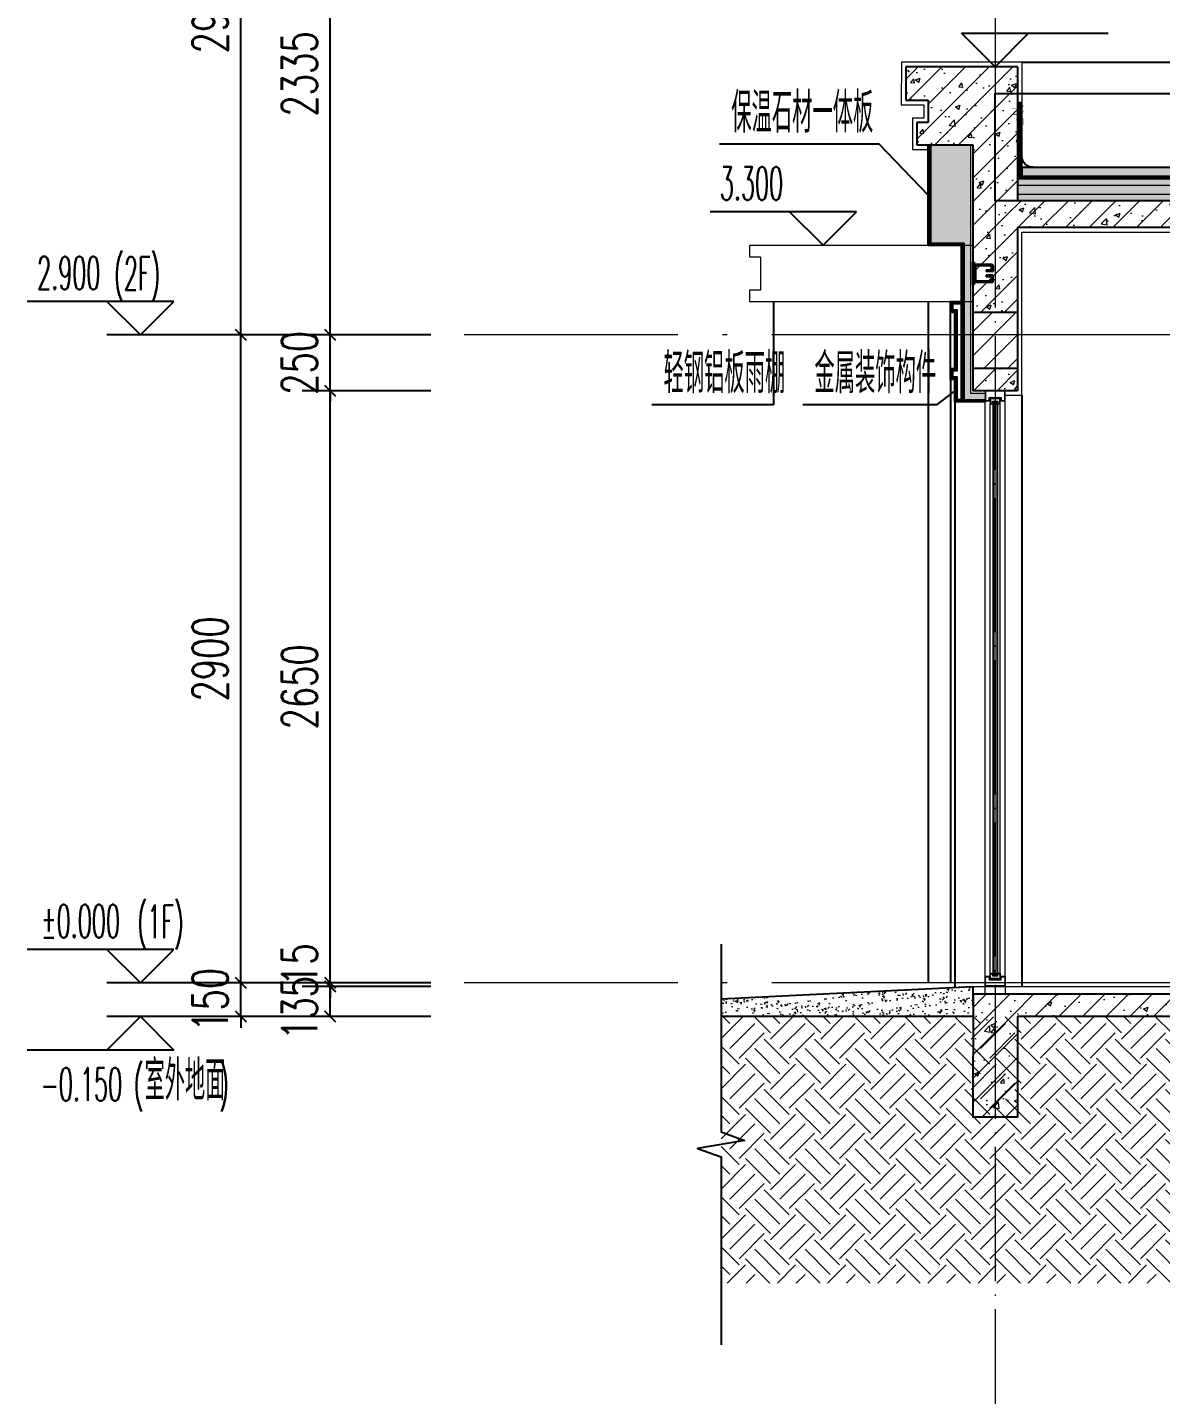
# Model space of a CAD drawing. Extents: x -668857 to 143095, y -247466 to 228182.
# Drawn here: x 54784 to 59858, y 204334 to 210453 of the extents above; entities that cross this region are included whole.
import ezdxf
from ezdxf.xclip import XClip

# ---------------------------------------------------------------- set-up
doc = ezdxf.new("R2010")
doc.units = 0
doc.header["$LTSCALE"] = 1000
doc.header["$XCLIPFRAME"] = 2
doc.linetypes.add('DASH', pattern=[0.35, 0.25, -0.1])
doc.linetypes.add('DOTE', pattern=[2.42, 2, -0.2, 0.02, -0.2])
doc.layers.get('0').update_dxf_attribs({"linetype": 'CONTINUOUS'})
doc.layers.get('DEFPOINTS').update_dxf_attribs({"linetype": 'CONTINUOUS'})
for name, color, linetype in [('3-屋面构造层', 157, 'CONTINUOUS'), ('DIM_ELEV', 3, 'CONTINUOUS'), ('DIM_IDEN', 67, 'CONTINUOUS'), ('DIM_SYMB', 3, 'CONTINUOUS'), ('PUB_DIM', 3, 'CONTINUOUS'), ('PUB_TEXT', 2, 'CONTINUOUS'), ('SURFACE', 6, 'CONTINUOUS'), ('WALL', 5, 'CONTINUOUS'), ('栏杆', 95, 'CONTINUOUS'), ('看线', 251, 'CONTINUOUS'), ('立面', 73, 'CONTINUOUS'), ('立面-看线', 251, 'CONTINUOUS')]:
    doc.layers.add(name, color=color, linetype=linetype)
for name, color, linetype, lineweight in [('DOTE', 19, 'DOTE', 9), ('PUB_HATCH', 8, 'CONTINUOUS', 9), ('S_WINDOW', 144, 'CONTINUOUS', 15), ('内粉刷', 37, 'CONTINUOUS', 9), ('填充', 251, 'CONTINUOUS', 5), ('立面-普通轮廓', 7, 'CONTINUOUS', 18), ('细细', 250, 'CONTINUOUS', 0)]:
    doc.layers.add(name, color=color, linetype=linetype, lineweight=lineweight)
doc.styles.add('_TCH_DIM', font='SIMPLEX.shx', dxfattribs={"width": 0.7, "bigfont": 'GBCBIG.shx'})
doc.styles.add('_TCH_DIM_T3', font='SIMPLEX', dxfattribs={"width": 0.705882, "bigfont": 'GBCBIG'})
doc.styles.add('DIM_FONT_T3', font='SIMPLEX', dxfattribs={"width": 0.705882, "bigfont": 'GBCBIG'})
doc.dimstyles.new('_TCH_ARCH&&50', dxfattribs={"dimtxt": 157.5, "dimasz": 50, "dimexe": 125, "dimexo": 150, "dimgap": 58.75, "dimtad": 1, "dimdec": 0, "dimzin": 0, "dimdsep": 46, "dimtxsty": '_TCH_DIM_T3', "dimblk": 'ARCHTICK', "dimcen": 0.09, "dimclrt": 7, "dimazin": 0, "dimtfac": 1, "dimtdec": 0, "dimtix": 1, "dimtmove": 2, "dimatfit": 3, "dimldrblk": 'ARCHTICK', "dimfxl": 0, "dimtolj": 1, "dimtzin": 0, "dimarcsym": 0})
pattern_1 = [(315, (-945347.3892, -320687.149), (-1.767766953, -1.767766953), []), (315, (-945346.2107, -320687.149), (-1.767766953, -1.767766953), [])]
pattern_2 = [(315, (-945347.388, -323390.5846), (-1.767766953, -1.767766953), []), (315, (-945346.2094, -323390.5846), (-1.767766953, -1.767766953), [])]
pattern_3 = [(45, (-895846.27, 298604.97), (-53.0330086, 53.0330086), []), (50, (-895846.27, 298604.97), (215.178055, -18.82564), [22.5, -247.5]), (355, (-895846.27, 298604.97), (-41.6254, 225.65764), [18, -198]), (100.4514, (-895828.34, 298603.4), (173.552815, 206.831863), [19.122057, -210.342634]), (46.1842, (-895846.27, 298664.97), (320.172315, -49.655704), [33.75, -371.25]), (96.6356, (-895819.6, 298660.83), (280.39881, 292.23536), [28.68309, -315.5139]), (351.1842, (-895846.27, 298664.97), (280.39858, 292.23558), [27, -297]), (21, (-895816.27, 298649.97), (179.072116, -120.785667), [22.5, -247.5]), (326, (-895816.27, 298649.97), (72.9946, 217.545014), [18, -198]), (71.4514, (-895801.35, 298639.9), (252.06679, 96.75915), [19.122057, -210.342634]), (37.5, (-895846.27, 298604.97), (3.6479566, 99.868156), [0, -195.6, 0, -201, 0, -198.75]), (7.5, (-895846.27, 298604.97), (78.920861, 118.323514), [0, -114.6, 0, -191.1, 0, -75.75]), (327.5, (-895913.17, 298604.97), (160.146731, -6.7664615), [0, -75, 0, -234, 0, -310.5]), (317.5, (-895943.17, 298604.97), (174.95585, 30.031495), [0, -97.5, 0, -155.4, 0, -220.5])]

# ---------------------------------------------------------------- blocks, each defined once
blk = doc.blocks.new('A$C657A2A31')
at = {"layer": '栏杆', "color": 5}
for p, q in [((0, 0), (6.4, 0)), ((0, -100.3), (0, 0)), ((6.4, 0), (6.4, -100.3)), ((84.4, -10), (12.4, -10)), ((12.4, -22.3), (12.4, -78)), ((77.4, -16.3), (18.4, -16.3)), ((59.6, -35.7), (59.6, -41.7)), ((80.4, -35.7), (59.6, -35.7)), ((87.4, -41.7), (59.6, -41.7)), ((59.6, -58.6), (59.6, -64.6)), ((87.4, -58.6), (59.6, -58.6)), ((83.4, -32.7), (83.4, -22.3)), ((90.4, -16), (90.4, -38.7)), ((6.4, -100.3), (0, -100.3)), ((84.4, -90.3), (12.4, -90.3)), ((77.4, -84), (18.4, -84)), ((80.4, -64.6), (59.6, -64.6)), ((83.4, -67.6), (83.4, -78)), ((90.4, -84.3), (90.4, -61.6))]:
    blk.add_line(p, q, dxfattribs=at)
for centre, radius, start, end in [((12.4, -16), 6, 90, 180), ((18.4, -22.3), 6, 90, 180), ((77.4, -22.3), 6, 0, 90), ((80.4, -32.7), 3, 270, 0), ((84.4, -16), 6, 0, 90), ((87.4, -38.7), 3, 270, 0), ((87.4, -61.6), 3, 0, 90), ((12.4, -84.3), 6, 180, 270), ((18.4, -78), 6, 180, 270), ((77.4, -78), 6, 270, 0), ((80.4, -67.6), 3, 0, 90), ((84.4, -84.3), 6, 270, 0)]:
    blk.add_arc(centre, radius, start, end, dxfattribs=at)
blk = doc.blocks.new('FGHFG4334GDFGDFFGGGGGGDFG4G')
at = {"layer": 'SURFACE', "const_width": 2.25}
for points in [[(46.5, 0), (0, 0)], [(46.5, -27.6), (0, -27.6)]]:
    blk.add_lwpolyline(points, dxfattribs=at)
at = {"layer": 'SURFACE', "const_width": 1.5}
blk.add_lwpolyline([(46.5, 17.2, -1), (46.5, 5.2), (46.5, -6.8, -1), (46.5, -18.8), (46.5, -36.8), (52.5, -48), (52.5, -72.8)], format="xyb", dxfattribs=at)
blk = doc.blocks.new('FGDGDGD')
at = {"layer": '3-屋面构造层'}
h = blk.add_hatch(dxfattribs=at)
h.set_pattern_fill('隔热材料01', color=256, scale=7.692308, style=0)
h.set_pattern_definition([(270, (9.5186, 433.228), (3.846153863, -7e-16), [0.385980771, -3.460173092]), (270, (6.637, 433.228), (3.846153863, -7e-16), [0.385980771, -3.460173092]), (90, (8.5996, 430.618), (-3.846153863, 2e-16), [0.385980771, -3.460173092]), (90, (7.556, 430.618), (-3.846153863, 2e-16), [0.385980771, -3.460173092]), (180, (10.002, 430), (-5e-16, -3.846153863), [3.848019248, 0.001865385]), (135, (8.9282, 430.193), (2e-16, 3.846144175), [0.328307694, -5.110980792]), (116.56505, (12.5422, 430.4251), (8.6793e-06, 3.8461487416), [0.215769232, -8.384500037]), (116.56505, (8.696, 430.4251), (8.6793e-06, 3.8461487416), [0.215769232, -8.384500037]), (153.43495, (13.1603, 430), (-8.679e-06, 3.846148742), [0.431538463, -8.168730805]), (153.43495, (9.3142, 430), (-8.679e-06, 3.846148742), [0.431538463, -8.168730805]), (63.43495, (12.4457, 431.0041), (-8.6793e-06, 3.8461487416), [2.054923086, -6.545346183]), (63.43495, (8.5996, 431.0041), (-8.6793e-06, 3.8461487416), [2.054923086, -6.545346183]), (116.56505, (13.3647, 433.228), (8.6793e-06, 3.8461487416), [0.215769232, -8.384500037]), (116.56505, (9.5186, 433.228), (8.6793e-06, 3.8461487416), [0.215769232, -8.384500037]), (135, (9.422, 433.421), (2e-16, 3.846144175), [0.328307694, -5.110980792]), (153.43495, (13.036, 433.6532), (-8.679e-06, 3.846148742), [0.431538463, -8.168730805]), (153.43495, (9.19, 433.6532), (-8.679e-06, 3.846148742), [0.431538463, -8.168730805]), (45, (6.7336, 433.421), (2e-16, 3.846144175), [0.328307694, -5.110980792]), (63.43495, (10.4833, 433.228), (-8.6793e-06, 3.8461487416), [0.215769232, -8.384500037]), (63.43495, (6.6371, 433.228), (-8.6793e-06, 3.8461487416), [0.215769232, -8.384500037]), (26.56505, (10.812, 433.6532), (8.679e-06, 3.846148742), [0.431538463, -8.168730805]), (26.56505, (6.9658, 433.6532), (8.679e-06, 3.846148742), [0.431538463, -8.168730805]), (116.56505, (11.4023, 431.0041), (8.6793e-06, 3.8461487416), [2.054923086, -6.545346183]), (116.56505, (7.5561, 431.0041), (8.6793e-06, 3.8461487416), [2.054923086, -6.545346183]), (45, (7.2275, 430.193), (2e-16, 3.846144175), [0.328307694, -5.110980792]), (63.43495, (11.3058, 430.4251), (-8.6793e-06, 3.8461487416), [0.215769232, -8.384500037]), (63.43495, (7.4596, 430.4251), (-8.6793e-06, 3.8461487416), [0.215769232, -8.384500037]), (26.56505, (10.6877, 430), (8.679e-06, 3.846148742), [0.431538463, -8.168730805]), (26.56505, (6.8415, 430), (8.679e-06, 3.846148742), [0.431538463, -8.168730805])])
edge = h.paths.add_edge_path()
edge.add_arc((682180.8, 585366.2), 9.23, 450, 540, ccw=False)
edge.add_line((682180.8, 585375.4), (682191.6, 585375.4))
edge.add_line((682191.6, 585375.4), (682191.6, 585366.2))
edge.add_line((682191.6, 585366.2), (682171.6, 585366.2))
h = blk.add_hatch(dxfattribs=at)
h.set_pattern_fill('混凝土', color=256, scale=5, angle=-1.14576, style=0)
h.set_pattern_definition([(48.854237, (-82751.966, -43707.863), (35.7930991, -3.8540962), [3.75, -41.25]), (353.854237, (-82751.966, -43707.863), (-6.1841378, 37.7408106), [3, -33]), (99.305637, (-82748.983, -43708.185), (29.6089874, 33.886691), [3.1870095, -35.0571056]), (45.038437, (-82751.766, -43697.865), (53.1858973, -9.3413237), [5.625, -61.875]), (95.489837, (-82747.334, -43698.644), (47.6977146, 47.7616795), [4.7805144, -52.58565]), (350.038437, (-82751.766, -43697.865), (47.6976773, 47.7617167), [4.5, -49.5]), (19.854237, (-82746.817, -43700.465), (29.4368469, -20.7237073), [3.75, -41.25]), (324.854237, (-82746.817, -43700.465), (12.8883392, 36.0069862), [3, -33]), (70.305637, (-82744.364, -43702.192), (42.3251977, 15.2832459), [3.1870095, -35.0571056]), (36.3542372, (-82751.966, -43707.863), (0.9406985, 16.62920733), [0, -32.6, 0, -33.5, 0, -33.125]), (6.3542372, (-82751.966, -43707.863), (13.54517982, 19.45362572), [0, -19.1, 0, -31.85, 0, -12.625]), (326.3542372, (-82763.114, -43707.64), (26.66323482, -1.66123381), [0, -12.5, 0, -39, 0, -51.75]), (316.3542372, (-82768.113, -43707.54), (29.2535633, 4.4211788), [0, -16.25, 0, -25.9, 0, -36.75])])
h.paths.add_polyline_path([(674875.1, 585046.2), (674875.1, 585086.2), (682171.6, 585086.2), (682171.6, 585046.2)])
h = blk.add_hatch(dxfattribs=at)
h.set_pattern_fill('隔热材料03', color=256, scale=12.5, style=0)
h.set_pattern_definition([(113.578, (-500407.8114, 374696.8656), (-0.0086926214, 6.2699620763), [1.075, -0.5693125, 2.8375, -0.5693125, 1.075, -0.6825]), (66.42, (-500406.1744, 374696.8656), (2.727787851, 6.0425e-05), [1.075, -0.5693125, 2.840375, -0.5693125, 1.075, -0.6825]), (180, (-500406.1744, 374696.8656), (0, 6.25), [1.636625, -1.0910625]), (180, (-500407.538, 374702.4906), (0, 6.25), [1.636625, -1.0910625]), (90, (-500405.7427, 374697.8548), (2.72775, 2e-16), [0.52175, -5.72825]), (90, (-500407.1066, 374700.9798), (2.72775, 2e-16), [0.52175, -5.72825]), (90, (-500408.2427, 374697.8548), (2.72775, 2e-16), [0.52175, -5.72825]), (90, (-500409.6066, 374700.9798), (2.72775, 2e-16), [0.52175, -5.72825])])
edge = h.paths.add_edge_path()
edge.add_line((682177.8, 585086.2), (682177.8, 585050.2))
edge.add_arc((682171.6, 585050.2), 6.25, 270, 360, ccw=False)
edge.add_line((682171.6, 585044), (682171.6, 585086.2))
edge.add_line((682171.6, 585086.2), (682177.8, 585086.2))
h = blk.add_hatch(dxfattribs=at)
h.set_pattern_fill('焦渣矿渣', color=256, scale=4, angle=-1.14576, style=0)
h.set_pattern_definition([(358.8542372, (-82751.966, -43697.863), (8.27546507, 13.69326162), [1.6, -14.4]), (298.8542372, (-82751.966, -43697.863), (15.99644496, -0.32013217), [1.6, -14.4]), (238.8542372, (-82750.366, -43697.895), (7.72097989, -14.0133938), [1.6, -14.4]), (268.8542372, (-82745.567, -43697.991), (15.83683295, -8.3183365), [2.4, -11.456]), (268.8542372, (-82743.967, -43698.023), (15.83683295, -8.3183365), [2.4, -11.456]), (268.8542372, (-82742.368, -43698.055), (15.83683295, -8.3183365), [2.4, -11.456])])
h.paths.add_polyline_path([(674875.1, 585006.2), (674875.1, 585036.2), (682191.6, 585036.2), (682191.6, 585006.2)])
h = blk.add_hatch(dxfattribs=at)
h.set_pattern_fill('加气混凝土', color=256, scale=5, style=0)
h.set_pattern_definition([(0, (-82734.266, -43726.163), (30, 60), [0, -60]), (0, (-82769.366, -43734.263), (30, 60), [0, -60]), (0, (-82749.866, -43734.863), (30, 60), [0, -60]), (0, (-82728.566, -43717.163), (30, 60), [0, -60]), (0, (-82753.466, -43737.863), (30, 60), [0, -60]), (0, (-82722.566, -43679.363), (30, 60), [0, -60]), (0, (-82740.866, -43684.163), (30, 60), [0, -60]), (0, (-82731.266, -43691.663), (30, 60), [0, -60]), (0, (-82780.166, -43692.863), (30, 60), [0, -60]), (0, (-82750.766, -43695.563), (30, 60), [0, -60]), (0, (-82762.166, -43710.863), (30, 60), [0, -60]), (0, (-82761.566, -43733.363), (30, 60), [0, -60]), (0, (-82739.066, -43735.763), (30, 60), [0, -60]), (0, (-82722.566, -43709.363), (30, 60), [0, -60]), (0, (-82778.666, -43718.663), (30, 60), [0, -60]), (0, (-82773.566, -43708.463), (30, 60), [0, -60]), (0, (-82750.166, -43712.663), (30, 60), [0, -60]), (0, (-82758.566, -43721.363), (30, 60), [0, -60]), (0, (-82763.366, -43701.563), (30, 60), [0, -60]), (0, (-82755.866, -43679.063), (30, 60), [0, -60]), (0, (-82776.266, -43731.263), (30, 60), [0, -60]), (0, (-82743.266, -43691.363), (30, 60), [0, -60]), (0, (-82771.166, -43690.463), (30, 60), [0, -60]), (0, (-82775.966, -43682.663), (30, 60), [0, -60]), (130.601294, (-82726.2516, -43698.149), (-149.999998343, 180.000000787), [2.6341554, -1103.7111]), (18.4349488, (-82730.537, -43697.006), (149.99999945, 59.99999956), [2.710524, -376.76279]), (90, (-82730.537, -43699.578), (30, 60), [2.5714284, -117.428565]), (161.565051, (-82727.966, -43700.435), (-150.000000755, 59.99999553), [2.710524, -376.76279]), (53.1301023, (-82727.966, -43700.435), (30.00000006, 59.99999997), [2.857143, -297.14285]), (135, (-82725.68, -43731.006), (-30.00000363, 59.99999594), [2.424366, -167.28126]), (45, (-82729.109, -43731.006), (29.9999998, 59.99999976), [2.424366, -167.28126]), (135, (-82727.394, -43732.72), (-30.00000363, 59.99999594), [2.424366, -167.28126]), (45, (-82727.394, -43732.72), (29.9999998, 59.99999976), [2.424366, -167.28126]), (116.565051, (-82754.537, -43690.72), (-5.2e-06, 119.9999967), [3.1943826, -63.88765]), (180, (-82755.966, -43687.863), (-30, 60), [3.4285716, -56.571425]), (63.434949, (-82760.823, -43690.72), (3e-07, 119.9999994), [3.1943826, -63.88765]), (116.565051, (-82759.394, -43693.58), (-5.2e-06, 119.9999967), [3.1943826, -63.88765]), (0, (-82759.394, -43693.58), (30, 60), [3.4285716, -56.571425]), (63.434949, (-82755.966, -43693.58), (3e-07, 119.9999994), [3.1943826, -63.88765]), (107.102728, (-82731.9658, -43711.0063), (-89.999996559, 300.000000484), [3.8861346, -1628.29025]), (143.972626, (-82733.1087, -43707.292), (-569.999992774, 419.999999525), [3.8861346, -812.202]), (180, (-82736.25, -43705.006), (-30, 60), [3.7142856, -56.28571]), (36.0273733, (-82743.1087, -43707.292), (569.999995788, 419.999995472), [3.8861346, -812.202]), (71.5650511, (-82744.252, -43710.721), (90.00000046, 299.99999948), [3.6140316, -375.85928]), (107.102728, (-82743.1087, -43714.4348), (-89.999996559, 300.000000484), [3.8861346, -1628.29025]), (143.972626, (-82739.966, -43716.7206), (-569.999992774, 419.999999525), [3.8861346, -812.202]), (0, (-82739.966, -43716.72), (30, 60), [3.7142856, -56.28571]), (36.0273733, (-82736.2516, -43716.7206), (569.999995788, 419.999995472), [3.8861346, -812.202]), (71.5650511, (-82733.109, -43714.435), (90.00000046, 299.99999948), [3.6140316, -375.85928]), (150.255118, (-82731.3944, -43683.006), (-90.000000213, 59.999999257), [2.303502, -481.43196]), (90, (-82733.394, -43684.15), (30, 60), [2.2857144, -117.714275]), (29.7448813, (-82733.3944, -43684.149), (90.000000053, 59.99999972), [2.303502, -481.43196]), (116.565051, (-82745.394, -43725.58), (-5.2e-06, 119.9999967), [3.1943826, -63.88765]), (168.690067, (-82746.823, -43722.7206), (-270.0000002, 59.999998494), [2.9137254, -608.96855]), (41.1859251, (-82751.9658, -43724.149), (749.999995456, 659.999994229), [3.0371844, -1272.5802]), (90, (-82751.966, -43727.006), (30, 60), [2.857143, -117.14285]), (138.814074, (-82749.68, -43729.0063), (-749.999986669, 660.000004204), [3.0371844, -1272.5802]), (16.6992442, (-82749.68, -43729.0063), (989.999992552, 299.999996858), [2.982945, -1249.85375]), (60.9453959, (-82746.823, -43728.149), (29.99999992, 59.999999469), [2.9416086, -1232.53395]), (109.983106, (-82770.5373, -43700.4348), (-150.000000565, 419.9999988885), [3.3442002, -1401.21975]), (155.556045, (-82771.68, -43697.292), (-390.0000014866, 179.99999626), [3.4522986, -1446.51315]), (24.4439547, (-82777.9658, -43697.292), (390.0000001945, 179.999999134), [3.4522986, -1446.51315]), (70.0168934, (-82779.1087, -43700.4348), (150.000000452, 419.999998958), [3.3442002, -1401.21975]), (109.983106, (-82777.9658, -43703.5777), (-150.000000565, 419.9999988885), [3.3442002, -1401.21975]), (160.016893, (-82774.823, -43704.7206), (-150.000000088, 59.999997267), [3.3442002, -698.93775]), (19.9831065, (-82774.823, -43704.7206), (149.999999176, 59.999999905), [3.3442002, -698.93775]), (70.0168934, (-82771.68, -43703.5777), (150.000000452, 419.999998958), [3.3442002, -1401.21975]), (122.005383, (-82748.2516, -43705.8634), (-30.000004026, 59.999996937), [2.6954232, -563.3434]), (18.4349488, (-82752.252, -43704.435), (149.99999945, 59.99999956), [2.710524, -376.76279]), (90, (-82752.252, -43707.006), (30, 60), [2.5714284, -117.428565]), (161.565051, (-82749.68, -43707.863), (-150.000000755, 59.99999553), [2.710524, -376.76279]), (54.4623222, (-82749.68, -43707.8634), (209.999999696, 299.99999955), [2.457807, -1029.82115]), (116.565051, (-82765.68, -43720.435), (-5.2e-06, 119.9999967), [3.1943826, -63.88765]), (180, (-82767.11, -43717.58), (-30, 60), [3.142857, -56.85714]), (59.0362434, (-82771.966, -43720.435), (30.000000098, 59.99999971), [3.3319728, -696.3822]), (120.963756, (-82770.2516, -43723.292), (-30.0000041, 59.999997245), [3.3319728, -696.3822]), (0, (-82770.25, -43723.29), (30, 60), [3.142857, -56.85714]), (63.434949, (-82767.11, -43723.29), (3e-07, 119.9999994), [3.1943826, -63.88765])])
h.paths.add_polyline_path([(682191.6, 584936.2), (674875.1, 584936.2), (674875.1, 584966.2), (682191.6, 584966.2)])
at = {"layer": '立面-看线'}
h = blk.add_hatch(dxfattribs=at)
h.set_pattern_fill('HONEY', color=256, scale=7)
h.set_pattern_definition([(0, (-799653.24, -415240.13), (16.66875, 9.623705), [11.1125, -22.225]), (120, (-799653.24, -415240.13), (-16.66874801, 9.62370845), [11.1125, -22.225]), (60, (-799653.24, -415240.13), (1.99e-06, 19.24741345), [-22.225, 11.1125])])
h.paths.add_polyline_path([(682191.6, 584966.2), (674875.1, 584966.2), (674875.1, 585006.2), (682191.6, 585006.2)])
at = {"layer": '3-屋面构造层'}
for p, q in [((682177.8, 585086.2), (674875.1, 585086.2)), ((682171.6, 585086.2), (682171.6, 585044)), ((682171.6, 585046.2), (674875.1, 585046.2)), ((682191.6, 585036.2), (674875.1, 585036.2))]:
    blk.add_line(p, q, dxfattribs=at)
at = {"layer": '3-屋面构造层', "color": 251, "linetype": 'DASH', "ltscale": 0.05, "const_width": 2.5}
for points in [[(682056.6, 585042.7), (682171.6, 585042.7, 0.414214), (682179.1, 585050.2), (682179.1, 585366.2)], [(682056.6, 585039), (682171.6, 585039, 0.414214), (682182.8, 585050.2), (682182.8, 585366.2)]]:
    blk.add_lwpolyline(points, format="xyb", dxfattribs=at)
at = {"layer": '3-屋面构造层', "color": 251}
for points in [[(682056.6, 585041.5), (682171.6, 585041.5, 0.414214), (682180.3, 585050.2), (682180.3, 585366.2)], [(682056.6, 585044), (682171.6, 585044, 0.414214), (682177.8, 585050.2), (682177.8, 585366.2)], [(682056.6, 585040.2), (682171.6, 585040.2, 0.414214), (682181.6, 585050.2), (682181.6, 585366.2), (682184.1, 585366.2), (682184.1, 585050.2, -0.414214), (682171.6, 585037.7), (682056.6, 585037.7)]]:
    blk.add_lwpolyline(points, format="xyb", dxfattribs=at)
at = {"layer": '3-屋面构造层', "ltscale": 0.8}
blk.add_lwpolyline([(682171.6, 585366.2, -0.414214), (682180.8, 585375.4), (682191.6, 585375.4), (682191.6, 585366.2), (682171.6, 585366.2)], format="xyb", dxfattribs=at)
at = {"layer": '3-屋面构造层', "color": 251, "linetype": 'DASH', "ltscale": 0.05, "const_width": 2.5}
for points in [[(682042.7, 585039), (674875.1, 585039)], [(682056.6, 585042.7), (682042.7, 585039)]]:
    blk.add_lwpolyline(points, dxfattribs=at)
at = {"layer": '3-屋面构造层', "color": 251}
for points in [[(682042.7, 585040.2), (674875.1, 585040.2)], [(674875.1, 585037.7), (682042.7, 585037.7)], [(682056, 585043.8), (682042.1, 585040.1)], [(682043.2, 585037.9), (682057.1, 585041.6)]]:
    blk.add_lwpolyline(points, dxfattribs=at)
at = {"layer": '3-屋面构造层'}
blk.add_arc((682121.6, 585136.2), 50, 270, 360, dxfattribs=at)
at = {"layer": 'PUB_HATCH', "color": 215}
for p, q in [((682191.6, 585006.2), (674875.1, 585006.2)), ((682191.6, 584966.2), (674875.1, 584966.2))]:
    blk.add_line(p, q, dxfattribs=at)
at = {"layer": '3-屋面构造层', "color": 1, "xscale": -1}
blk.add_blockref('FGHFG4334GDFGDFFGGGGGGDFG4G', (682218.1, 585349), dxfattribs=at)
blk = doc.blocks.new('_ArchTick')
at = {"color": 0, "linetype": 'ByBlock', "const_width": 0.15}
blk.add_lwpolyline([(-0.5, -0.5), (0.5, 0.5)], dxfattribs=at)
blk = doc.blocks.new('*D435')
at = {"layer": 'DEFPOINTS', "color": 0}
for p in [(56140, 206161.4), (56740, 206161.4), (56740, 206026.1)]:
    blk.add_point(p, dxfattribs=at)
at = {"layer": 'PUB_DIM', "color": 0, "lineweight": -2}
for p, q in [((56590, 206161.4), (56015, 206161.4)), ((56140, 206026.1), (56140, 206161.4)), ((56590, 206026.1), (56015, 206026.1))]:
    blk.add_line(p, q, dxfattribs=at)
at = {"layer": 'PUB_DIM', "color": 0, "lineweight": -2, "xscale": 50, "yscale": 50, "zscale": 50}
for p, rotation in [((56140, 206161.4), 90), ((56140, 206026.1), 270)]:
    blk.add_blockref('_ArchTick', p, dxfattribs=dict(at, rotation=rotation))
at = {"layer": 'PUB_DIM', "color": 7, "insert": (56002.5, 206064.6), "char_height": 157.5, "attachment_point": 5, "rotation": 90, "style": '_TCH_DIM_T3'}
blk.add_mtext('\\A1;135', dxfattribs=at)
blk = doc.blocks.new('*D436')
at = {"layer": 'DEFPOINTS', "color": 0}
for p in [(56140, 206176.6), (56740, 206176.6), (56740, 206161.4)]:
    blk.add_point(p, dxfattribs=at)
at = {"layer": 'PUB_DIM', "color": 0, "lineweight": -2}
for p, q in [((56140, 206176.6), (56140, 206226.6)), ((56590, 206176.6), (56015, 206176.6)), ((56590, 206161.4), (56015, 206161.4)), ((56140, 206161.4), (56140, 206176.6)), ((56140, 206161.4), (56140, 206111.4))]:
    blk.add_line(p, q, dxfattribs=at)
at = {"layer": 'PUB_DIM', "color": 0, "lineweight": -2, "xscale": 50, "yscale": 50, "zscale": 50}
for p, rotation in [((56140, 206176.6), 270), ((56140, 206161.4), 90)]:
    blk.add_blockref('_ArchTick', p, dxfattribs=dict(at, rotation=rotation))
at = {"layer": 'PUB_DIM', "color": 7, "insert": (56002.5, 206258.4), "char_height": 157.5, "attachment_point": 5, "rotation": 90, "style": '_TCH_DIM_T3'}
blk.add_mtext('\\A1;15', dxfattribs=at)
blk = doc.blocks.new('*D437')
at = {"layer": 'DEFPOINTS', "color": 0}
for p in [(56140, 208826.6), (56740, 208826.6), (56740, 206176.6)]:
    blk.add_point(p, dxfattribs=at)
at = {"layer": 'PUB_DIM', "color": 0, "lineweight": -2}
for p, q in [((56590, 208826.6), (56015, 208826.6)), ((56140, 206176.6), (56140, 208826.6)), ((56590, 206176.6), (56015, 206176.6))]:
    blk.add_line(p, q, dxfattribs=at)
at = {"layer": 'PUB_DIM', "color": 0, "lineweight": -2, "xscale": 50, "yscale": 50, "zscale": 50}
for p, rotation in [((56140, 208826.6), 90), ((56140, 206176.6), 270)]:
    blk.add_blockref('_ArchTick', p, dxfattribs=dict(at, rotation=rotation))
at = {"layer": 'PUB_DIM', "color": 7, "insert": (56002.5, 207501.6), "char_height": 157.5, "attachment_point": 5, "rotation": 90, "style": '_TCH_DIM_T3'}
blk.add_mtext('\\A1;2650', dxfattribs=at)
blk = doc.blocks.new('*D438')
at = {"layer": 'DEFPOINTS', "color": 0}
for p in [(56140, 209076.6), (56740, 209076.6), (56740, 208826.6)]:
    blk.add_point(p, dxfattribs=at)
at = {"layer": 'PUB_DIM', "color": 0, "lineweight": -2}
for p, q in [((56590, 209076.6), (56015, 209076.6)), ((56140, 209076.6), (56140, 209126.6)), ((56140, 208826.6), (56140, 209076.6)), ((56590, 208826.6), (56015, 208826.6)), ((56140, 208826.6), (56140, 208776.6))]:
    blk.add_line(p, q, dxfattribs=at)
at = {"layer": 'PUB_DIM', "color": 0, "lineweight": -2, "xscale": 50, "yscale": 50, "zscale": 50}
for p, rotation in [((56140, 209076.6), 270), ((56140, 208826.6), 90)]:
    blk.add_blockref('_ArchTick', p, dxfattribs=dict(at, rotation=rotation))
at = {"layer": 'PUB_DIM', "color": 7, "insert": (56002.5, 208951.6), "char_height": 157.5, "attachment_point": 5, "rotation": 90, "style": '_TCH_DIM_T3'}
blk.add_mtext('\\A1;250', dxfattribs=at)
blk = doc.blocks.new('*D439')
at = {"layer": 'DEFPOINTS', "color": 0}
for p in [(56140, 211411.6), (56740, 211411.6), (56740, 209076.6)]:
    blk.add_point(p, dxfattribs=at)
at = {"layer": 'PUB_DIM', "color": 0, "lineweight": -2}
for p, q in [((56590, 211411.6), (56015, 211411.6)), ((56140, 209076.6), (56140, 211411.6)), ((56590, 209076.6), (56015, 209076.6))]:
    blk.add_line(p, q, dxfattribs=at)
at = {"layer": 'PUB_DIM', "color": 0, "lineweight": -2, "xscale": 50, "yscale": 50, "zscale": 50}
for p, rotation in [((56140, 211411.6), 90), ((56140, 209076.6), 270)]:
    blk.add_blockref('_ArchTick', p, dxfattribs=dict(at, rotation=rotation))
at = {"layer": 'PUB_DIM', "color": 7, "insert": (56002.5, 210244.1), "char_height": 157.5, "attachment_point": 5, "rotation": 90, "style": '_TCH_DIM_T3'}
blk.add_mtext('\\A1;2335', dxfattribs=at)
blk = doc.blocks.new('*D457')
at = {"layer": 'DEFPOINTS', "color": 0}
for p in [(55740, 206176.6), (56740, 206176.6), (56740, 206026.1)]:
    blk.add_point(p, dxfattribs=at)
at = {"layer": 'PUB_DIM', "color": 0, "lineweight": -2}
for p, q in [((55740, 206176.6), (55740, 206226.6)), ((56590, 206176.6), (55615, 206176.6)), ((55740, 206026.1), (55740, 206176.6)), ((56590, 206026.1), (55615, 206026.1)), ((55740, 206026.1), (55740, 205976.1))]:
    blk.add_line(p, q, dxfattribs=at)
at = {"layer": 'PUB_DIM', "color": 0, "lineweight": -2, "xscale": 50, "yscale": 50, "zscale": 50}
for p, rotation in [((55740, 206176.6), 270), ((55740, 206026.1), 90)]:
    blk.add_blockref('_ArchTick', p, dxfattribs=dict(at, rotation=rotation))
at = {"layer": 'PUB_DIM', "color": 7, "insert": (55602.5, 206101.3), "char_height": 157.5, "attachment_point": 5, "rotation": 90, "style": '_TCH_DIM_T3'}
blk.add_mtext('\\A1;150', dxfattribs=at)
blk = doc.blocks.new('*D458')
at = {"layer": 'DEFPOINTS', "color": 0}
for p in [(55740, 209076.6), (56740, 209076.6), (56740, 206176.6)]:
    blk.add_point(p, dxfattribs=at)
at = {"layer": 'PUB_DIM', "color": 0, "lineweight": -2}
for p, q in [((56590, 209076.6), (55615, 209076.6)), ((55740, 206176.6), (55740, 209076.6)), ((56590, 206176.6), (55615, 206176.6))]:
    blk.add_line(p, q, dxfattribs=at)
at = {"layer": 'PUB_DIM', "color": 0, "lineweight": -2, "xscale": 50, "yscale": 50, "zscale": 50}
for p, rotation in [((55740, 209076.6), 90), ((55740, 206176.6), 270)]:
    blk.add_blockref('_ArchTick', p, dxfattribs=dict(at, rotation=rotation))
at = {"layer": 'PUB_DIM', "color": 7, "insert": (55602.5, 207626.6), "char_height": 157.5, "attachment_point": 5, "rotation": 90, "style": '_TCH_DIM_T3'}
blk.add_mtext('\\A1;2900', dxfattribs=at)
blk = doc.blocks.new('*D459')
at = {"layer": 'DEFPOINTS', "color": 0}
for p in [(55740, 211976.6), (56740, 211976.6), (56740, 209076.6)]:
    blk.add_point(p, dxfattribs=at)
at = {"layer": 'PUB_DIM', "color": 0, "lineweight": -2}
for p, q in [((56590, 211976.6), (55615, 211976.6)), ((55740, 209076.6), (55740, 211976.6)), ((56590, 209076.6), (55615, 209076.6))]:
    blk.add_line(p, q, dxfattribs=at)
at = {"layer": 'PUB_DIM', "color": 0, "lineweight": -2, "xscale": 50, "yscale": 50, "zscale": 50}
for p, rotation in [((55740, 211976.6), 90), ((55740, 209076.6), 270)]:
    blk.add_blockref('_ArchTick', p, dxfattribs=dict(at, rotation=rotation))
at = {"layer": 'PUB_DIM', "color": 7, "insert": (55602.5, 210526.6), "char_height": 157.5, "attachment_point": 5, "rotation": 90, "style": '_TCH_DIM_T3'}
blk.add_mtext('\\A1;2900', dxfattribs=at)

msp = doc.modelspace()

# ---------------------------------------------------------------- hatches: boundary and pattern name
h = msp.add_hatch()
h.set_pattern_fill('ANSI34', color=1, style=0, double=1)
h.set_pattern_definition([(45, (-1227415.825, -303324.2305), (-6.73519209, 6.73519209), []), (45, (-1227413.58, -303324.2305), (-6.73519209, 6.73519209), []), (45, (-1227411.335, -303324.2305), (-6.73519209, 6.73519209), []), (45, (-1227409.09, -303324.2305), (-6.73519209, 6.73519209), [])])
h.paths.add_polyline_path([(58967.07, 209476.56), (58967.07, 208776.55), (59072.01, 208776.55), (59072.01, 208786.55), (58977.07, 208786.55), (58977.07, 209486.58), (58827.04, 209486.59), (58827.05, 209926.6), (58817.04, 209926.6), (58817.05, 209476.61)])
at = {"layer": 'PUB_HATCH'}
h = msp.add_hatch(dxfattribs=at)
h.set_pattern_fill('钢筋混凝土', color=256, scale=30, style=0)
h.set_pattern_definition(pattern_3)
h.paths.add_polyline_path([(58717.02, 210276.61), (58717.02, 210126.61), (58817.06, 210126.61), (58817.05, 210026.6), (58767.05, 210026.6), (58767.04, 209926.6), (59117.06, 209926.59), (59117.05, 210276.6)])
h = msp.add_hatch(dxfattribs=at)
h.set_pattern_fill('钢筋混凝土', color=256, scale=30, style=0)
h.set_pattern_definition(pattern_3)
h.paths.add_polyline_path([(59117.05, 210276.6), (59117.06, 209926.59), (59017.06, 209926.6), (59017.06, 209676.55), (59150.4, 209636.55), (59217.06, 209676.55), (59217.05, 210276.6)])
h = msp.add_hatch(dxfattribs=at)
h.set_pattern_fill('钢筋混凝土', color=256, scale=30, style=0)
h.set_pattern_definition(pattern_3)
h.paths.add_polyline_path([(59150.4, 209636.55), (59017.06, 209676.55), (59017.07, 209176.55), (59217.07, 209176.55), (59217.06, 209556.55)])
h = msp.add_hatch(dxfattribs=at)
h.set_pattern_fill('钢筋混凝土', color=256, scale=30, style=0)
h.set_pattern_definition(pattern_3)
h.paths.add_polyline_path([(62167.04, 209556.55), (61967.04, 209676.55), (59217.06, 209676.55), (59150.4, 209636.55), (59217.06, 209556.55)])
h = msp.add_hatch(dxfattribs=at)
h.set_pattern_fill('普通砖', color=256, scale=30, style=0)
h.set_pattern_definition([(45, (-895846.27, 298658.82), (-53.03303, 53.03303), [])])
h.paths.add_polyline_path([(59217.07, 209176.55), (59017.07, 209176.56), (59017.06, 208926.56), (59217.06, 208926.55)])
h = msp.add_hatch(dxfattribs=at)
h.set_pattern_fill('钢筋混凝土', color=256, scale=30, style=0)
h.set_pattern_definition(pattern_3)
h.paths.add_polyline_path([(59017.06, 208926.55), (59017.06, 208826.55), (59217.06, 208826.55), (59217.06, 208926.55)])
h = msp.add_hatch(dxfattribs=at)
h.set_pattern_fill('钢筋混凝土', color=256, scale=30, style=0)
h.set_pattern_definition(pattern_3)
h.paths.add_polyline_path([(59217.86, 206026.55), (59018.04, 206126.55), (59017.06, 205576.73), (59217.06, 205576.37)])
h = msp.add_hatch(dxfattribs=at)
h.set_pattern_fill('钢筋混凝土', color=256, scale=30, style=0)
h.set_pattern_definition(pattern_3)
h.paths.add_polyline_path([(61617.05, 206059.89), (61617.05, 206126.55), (59018.04, 206126.55), (59217.86, 206026.55), (61517.05, 206026.55)])
at = {"layer": '填充'}
h = msp.add_hatch(dxfattribs=at)
h.set_pattern_fill('AR-CONC', color=256, scale=50, style=0)
h.set_pattern_definition([(50, (-14528580.94, -5149731.166), (91.0923345, -7.96954277), [9.525, -104.775]), (355, (-14528580.94, -5149731.17), (-17.621413, 95.52832144), [7.62, -83.82]), (100.451, (-14528573.35, -5149731.83), (73.47125083, 87.5583439), [8.095, -89.045]), (46.1842, (-14528580.94, -5149705.77), (135.53952045, -21.021164), [14.2875, -157.1625]), (96.6356, (-14528569.65, -5149707.52), (118.7021172, 123.712778), [12.1425, -133.5675]), (351.184, (-14528580.94, -5149705.77), (118.7023029, 123.7125589), [11.43, -125.73]), (21, (-14528568.24, -5149712.116), (75.8074399, -51.13275926), [9.525, -104.775]), (326, (-14528568.24, -5149712.12), (30.9010142, 92.09398306), [7.62, -83.82]), (71.4514, (-14528561.925, -5149716.38), (106.7082454, 40.96142886), [8.095, -89.045]), (37.5, (-14528580.942, -5149731.166), (1.544301625, 42.277519437), [0, -82.804, 0, -85.09, 0, -84.1375]), (7.5, (-14528580.94, -5149731.166), (33.40983126, 50.09028741), [0, -48.514, 0, -80.899, 0, -32.0675]), (327.5, (-14528609.263, -5149731.166), (67.79529758, -2.864372), [0, -31.75, 0, -99.06, 0, -131.445]), (317.5, (-14528621.963, -5149731.166), (74.0645907, 12.71324552), [0, -41.275, 0, -65.786, 0, -93.345])])
h.paths.add_polyline_path([(57890.04, 206105.24), (57890.04, 206026.92), (59017.07, 206026.92), (59017.07, 206161.35)])
h = msp.add_hatch(dxfattribs=at)
h.set_pattern_fill('EARTH', color=250, scale=50, angle=45, style=0)
h.set_pattern_definition([(45, (-897079.3, 191696.6), (0, 224.506403), [158.75, -158.75]), (45, (-897121.39, 191738.7), (0, 224.506403), [158.75, -158.75]), (45, (-897163.48, 191780.8), (0, 224.506403), [158.75, -158.75]), (135, (-897163.48, 191808.86), (-224.506403, 0), [158.75, -158.75]), (135, (-897121.39, 191850.96), (-224.506403, 0), [158.75, -158.75]), (135, (-897079.3, 191893.05), (-224.506403, 0), [158.75, -158.75])])
edge = h.paths.add_edge_path()
edge.add_line((57890.04, 206026.54), (57890.04, 204833.26))
edge.add_line((57890.04, 204833.26), (61967.06, 204833.11))
edge.add_line((61967.06, 204829.89), (61967.05, 206023.21))
edge.add_line((61967.05, 206023.21), (57890.04, 206026.54))
at = {"layer": '立面'}
h = msp.add_hatch(dxfattribs=at)
h.set_pattern_fill('ANSI31', color=251, scale=2)
h.set_pattern_definition([(45, (-726466.8766, -180424.4168), (-2.24506403, 2.24506403), [])])
h.paths.add_polyline_path([(58966.99, 209226.59), (58967.15, 208776.55), (58937.2, 208776.54), (58937.17, 208876.86), (58917.18, 208876.85), (58917.16, 208926.85), (58937.16, 208926.86), (58937.28, 209176.68), (58917.06, 209176.85), (58917.06, 209226.56)])
h.paths.add_polyline_path([(58947.28, 209186.6), (58927.06, 209186.77), (58927.06, 209216.57), (58967.05, 209216.59), (58967.09, 208786.55), (58947.15, 208786.54), (58947.22, 208886.86), (58927.17, 208886.85), (58927.16, 208916.85), (58947.15, 208916.86)], flags=16)
at = {"layer": '立面-看线'}
h = msp.add_hatch(dxfattribs=at)
h.set_pattern_fill('HONEY', color=256, scale=7)
h.set_pattern_definition([(0, (-1227415.825, -303324.2305), (16.66875, 9.623705), [11.1125, -22.225]), (120, (-1227415.825, -303324.2305), (-16.66874801, 9.62370845), [11.1125, -22.225]), (60, (-1227415.825, -303324.2305), (1.99e-06, 19.24741345), [-22.225, 11.1125])])
h.paths.add_polyline_path([(59007.46, 209926.48), (58827.05, 209926.6), (58827.24, 209486.61), (58976.86, 209486.57), (58976.51, 208786.55), (59071.45, 208786.55), (59072.01, 208816.55), (59007.07, 208816.55), (59006.51, 209466.6), (59007.05, 209466.48)])
at = {"layer": '细细'}
h = msp.add_hatch(dxfattribs=at)
h.set_pattern_fill('金属', color=256, style=0)
h.set_pattern_definition(pattern_1)
h.paths.add_polyline_path([(59162.01, 208781.55), (59142.01, 208781.55), (59142.01, 208795.06), (59092.01, 208795.06), (59092.01, 208781.55), (59072.01, 208781.55), (59072.01, 208826.55), (59162.01, 208826.55)])
h.paths.add_polyline_path([(59144.01, 208797.06), (59144.01, 208783.55), (59160.01, 208783.55), (59160.01, 208824.55), (59074.01, 208824.55), (59074.01, 208783.55), (59090.01, 208783.55), (59090.01, 208797.06)], flags=16)
h = msp.add_hatch(dxfattribs=at)
h.set_pattern_fill('金属', color=256, style=0)
h.set_pattern_definition(pattern_1)
h.paths.add_polyline_path([(59094.51, 208793.06), (59094.51, 208768.06), (59106.51, 208768.06), (59106.51, 208778.06), (59127.51, 208778.06), (59127.51, 208768.06), (59139.51, 208768.06), (59139.51, 208793.06)])
h.paths.add_polyline_path([(59137.51, 208791.06), (59137.51, 208770.06), (59129.51, 208770.06), (59129.51, 208780.06), (59104.51, 208780.06), (59104.51, 208770.06), (59096.51, 208770.06), (59096.51, 208791.06)], flags=16)
h = msp.add_hatch(color=256, dxfattribs=at)
edge = h.paths.add_edge_path()
edge.add_line((59121.51, 208778.06), (59121.51, 208766.06))
edge.add_arc((59117.01, 208757.76), 9.44, 61.517547, 118.482453)
edge.add_line((59112.51, 208766.06), (59112.51, 208778.06))
edge.add_arc((59117.01, 208786.35), 9.44, 241.517547, 298.482453)
h = msp.add_hatch(dxfattribs=at)
h.set_pattern_fill('金属', color=256, style=0)
h.set_pattern_definition(pattern_2)
h.paths.add_polyline_path([(59162.01, 206206.36), (59142.01, 206206.36), (59142.01, 206192.86), (59092.01, 206192.86), (59092.01, 206206.36), (59072.01, 206206.36), (59072.01, 206161.36), (59162.01, 206161.36)])
h.paths.add_polyline_path([(59144.01, 206190.86), (59144.01, 206204.36), (59160.01, 206204.36), (59160.01, 206163.36), (59074.01, 206163.36), (59074.01, 206204.36), (59090.01, 206204.36), (59090.01, 206190.86)], flags=16)
h = msp.add_hatch(dxfattribs=at)
h.set_pattern_fill('金属', color=256, style=0)
h.set_pattern_definition(pattern_2)
h.paths.add_polyline_path([(59094.51, 206194.86), (59094.51, 206219.86), (59106.51, 206219.86), (59106.51, 206209.86), (59127.51, 206209.86), (59127.51, 206219.86), (59139.51, 206219.86), (59139.51, 206194.86)])
h.paths.add_polyline_path([(59137.51, 206196.86), (59137.51, 206217.86), (59129.51, 206217.86), (59129.51, 206207.86), (59104.51, 206207.86), (59104.51, 206217.86), (59096.51, 206217.86), (59096.51, 206196.86)], flags=16)
h = msp.add_hatch(color=256, dxfattribs=at)
edge = h.paths.add_edge_path()
edge.add_line((59121.51, 206209.86), (59121.51, 206221.86))
edge.add_arc((59117.01, 206230.15), 9.44, 241.517547, 298.482453, ccw=False)
edge.add_line((59112.51, 206221.86), (59112.51, 206209.86))
edge.add_arc((59117.01, 206201.56), 9.44, 61.517547, 118.482453, ccw=False)

# ---------------------------------------------------------------- linework, layer by layer
at = {"color": 1}
msp.add_lwpolyline([(58827.04, 209926.6), (58827.04, 209486.59), (58977.07, 209486.58), (58977.07, 208786.55), (59072.01, 208786.55), (59072.01, 208776.55), (58967.07, 208776.55), (58967.07, 209476.58), (58817.04, 209476.59), (58817.04, 209926.6), (58827.04, 209926.6)], dxfattribs=at)
at = {"layer": 'DIM_ELEV'}
for p, q in [((59117.06, 210276.6), (58967.06, 210426.6)), ((58967.06, 210426.6), (59623.06, 210426.6)), ((59117.06, 210276.6), (59267.06, 210426.6)), ((58496.5, 209627.48), (57840.5, 209627.48)), ((58346.5, 209477.48), (58196.5, 209627.48)), ((58346.5, 209477.48), (58496.5, 209627.48)), ((55440.04, 209226.55), (54784.04, 209226.55)), ((55290.04, 209076.55), (55140.04, 209226.55)), ((55290.04, 209076.55), (55440.04, 209226.55)), ((56140.04, 209076.55), (55140.04, 209076.55)), ((55440.04, 206326.55), (54784.04, 206326.55)), ((55290.04, 206176.55), (55140.04, 206326.55)), ((55290.04, 206176.55), (55440.04, 206326.55)), ((56140.04, 206176.55), (55140.04, 206176.55)), ((55290.04, 206026.08), (55140.04, 205876.08)), ((56140.04, 206026.08), (55140.04, 206026.08)), ((55290.04, 206026.08), (55440.04, 205876.08)), ((55440.04, 205876.08), (54784.04, 205876.08))]:
    msp.add_line(p, q, dxfattribs=at)
at = {"layer": 'DIM_IDEN'}
for p, q in [((58597.17, 209929.39), (57883.29, 209929.39)), ((58817.04, 209701.6), (58597.17, 209929.39)), ((58124.01, 209226.59), (58124.01, 208763.08)), ((58937.19, 208826.87), (58854.34, 208763.08)), ((58124.01, 208763.08), (57579.77, 208763.08)), ((58854.34, 208763.08), (58255.47, 208763.08))]:
    msp.add_line(p, q, dxfattribs=at)
at = {"layer": 'DIM_SYMB'}
msp.add_lwpolyline([(57890.04, 206350.86), (57890.04, 205510.57), (57995.04, 205472.35), (57785.04, 205435.32), (57890.04, 205398.07), (57890.04, 204557.78)], dxfattribs=at)
at = {"layer": 'DOTE', "color": 1, "linetype": 'DOTE', "ltscale": 0.3}
msp.add_line((59117.06, 211976.55), (59117.06, 200099.55), dxfattribs=at)
at = {"layer": 'DOTE', "color": 1, "linetype": 'DOTE'}
for p, q in [((72217.1, 209076.55), (56740.04, 209076.55)), ((72217.1, 206176.55), (56740.04, 206176.55))]:
    msp.add_line(p, q, dxfattribs=at)
at = {"layer": 'PUB_HATCH', "color": 215}
msp.add_lwpolyline([(59007.44, 209926.6), (59007.06, 209466.59), (59007.06, 209466.59), (59007.07, 208816.55), (59072.01, 208816.55)], dxfattribs=at)
at = {"layer": 'S_WINDOW'}
for p, q in [((59072.01, 206206.36), (59072.01, 208781.55)), ((59094.51, 206219.86), (59094.51, 208768.06)), ((59139.51, 206219.86), (59139.51, 208768.06)), ((59162.01, 206206.36), (59162.01, 208781.55))]:
    msp.add_line(p, q, dxfattribs=at)
for points in [[(59072.01, 208826.55), (59072.01, 208781.55), (59092.01, 208781.55), (59092.01, 208795.06), (59142.01, 208795.06), (59142.01, 208781.55), (59162.01, 208781.55), (59162.01, 208826.55)], [(59074.01, 208824.55), (59074.01, 208783.55), (59090.01, 208783.55), (59090.01, 208797.06), (59144.01, 208797.06), (59144.01, 208783.55), (59160.01, 208783.55), (59160.01, 208824.55)], [(59094.51, 208793.06), (59094.51, 208768.06), (59106.51, 208768.06), (59106.51, 208778.06), (59127.51, 208778.06), (59127.51, 208768.06), (59139.51, 208768.06), (59139.51, 208793.06)], [(59096.51, 208791.06), (59096.51, 208770.06), (59104.51, 208770.06), (59104.51, 208780.06), (59129.51, 208780.06), (59129.51, 208770.06), (59137.51, 208770.06), (59137.51, 208791.06)], [(59072.01, 206161.36), (59072.01, 206206.36), (59092.01, 206206.36), (59092.01, 206192.86), (59142.01, 206192.86), (59142.01, 206206.36), (59162.01, 206206.36), (59162.01, 206161.36)], [(59074.01, 206163.36), (59074.01, 206204.36), (59090.01, 206204.36), (59090.01, 206190.86), (59144.01, 206190.86), (59144.01, 206204.36), (59160.01, 206204.36), (59160.01, 206163.36)], [(59094.51, 206194.86), (59094.51, 206219.86), (59106.51, 206219.86), (59106.51, 206209.86), (59127.51, 206209.86), (59127.51, 206219.86), (59139.51, 206219.86), (59139.51, 206194.86)], [(59096.51, 206196.86), (59096.51, 206217.86), (59104.51, 206217.86), (59104.51, 206207.86), (59129.51, 206207.86), (59129.51, 206217.86), (59137.51, 206217.86), (59137.51, 206196.86)], [(59072, 206161.35), (59162.02, 206161.35), (59162.02, 206126.55), (59072, 206126.55)]]:
    msp.add_lwpolyline(points, close=True, dxfattribs=at)
at = {"layer": 'WALL'}
for p, q in [((58717.02, 210276.61), (58717.02, 210126.61)), ((59117.05, 210276.6), (58717.02, 210276.61)), ((59217.05, 210276.6), (59117.05, 210276.6)), ((59217.05, 210276.6), (59217.06, 209676.55)), ((58717.02, 210126.61), (58817.06, 210126.61)), ((58817.06, 210126.61), (58817.05, 210026.6)), ((58767.05, 210026.6), (58767.04, 209926.6)), ((58817.05, 210026.6), (58767.05, 210026.6)), ((58767.04, 209926.6), (59017.06, 209926.6)), ((59017.06, 209926.6), (59017.06, 209676.55)), ((59017.06, 209676.55), (59017.07, 209176.55)), ((61967.04, 209676.55), (59217.06, 209676.55)), ((62167.04, 209556.55), (59217.06, 209556.55)), ((59217.06, 209556.55), (59217.07, 209176.55)), ((59017.07, 209176.56), (59017.06, 208926.56)), ((59217.07, 209176.55), (59017.07, 209176.55)), ((59217.07, 209176.55), (59217.06, 208926.55)), ((59017.06, 208926.55), (59017.06, 208826.55)), ((59217.06, 208926.55), (59017.06, 208926.55)), ((59217.06, 208926.55), (59217.06, 208826.55)), ((59217.06, 208826.55), (59017.06, 208826.55)), ((59018.04, 206126.55), (59017.06, 205576.73)), ((61617.05, 206126.55), (59018.04, 206126.55)), ((59217.86, 206026.55), (59217.06, 205576.37)), ((61517.05, 206026.55), (59217.86, 206026.55)), ((59217.06, 205576.37), (59017.06, 205576.73))]:
    msp.add_line(p, q, dxfattribs=at)
at = {"layer": '内粉刷'}
for p, q in [((59237.05, 210296.59), (59237.05, 209826.56)), ((59017.07, 206161.35), (61517.11, 206161.56))]:
    msp.add_line(p, q, dxfattribs=at)
for points in [[(59162.01, 208806.56), (59237.07, 208806.56), (59237.07, 209536.55), (62186.99, 209536.55), (62186.99, 210356.56)], [(59237.07, 210296.59), (58697.05, 210296.61), (58697.01, 210106.61), (58797.06, 210106.61), (58797.06, 210046.6), (58747.04, 210046.6), (58747.04, 209906.6), (58816.61, 209906.6)]]:
    msp.add_lwpolyline(points, dxfattribs=at)
at = {"layer": '看线'}
for p, q in [((59237.05, 210296.59), (61917.02, 210296.59)), ((58917.16, 208926.85), (58917.06, 209176.85)), ((58917.29, 208876.85), (58917.04, 206176.55)), ((58937.07, 208776.55), (58937.07, 206158.86)), ((59237.07, 208806.56), (59237.07, 206161.55))]:
    msp.add_line(p, q, dxfattribs=at)
at = {"layer": '看线', "color": 252}
msp.add_line((58817.04, 209226.59), (58817.04, 206176.55), dxfattribs=at)
at = {"layer": '看线', "color": 32}
for p, q in [((57890.04, 206105.24), (59017.07, 206161.35)), ((59017.07, 206161.35), (59017.07, 206076.59)), ((59017.07, 206161.35), (59017.07, 206076.59)), ((59017.07, 206026.92), (57890.04, 206026.92))]:
    msp.add_line(p, q, dxfattribs=at)
at = {"layer": '立面', "color": 6}
for points in [[(58967.2, 208776.55), (58937.2, 208776.54), (58937.18, 208876.86), (58917.18, 208876.85), (58917.16, 208926.85), (58937.16, 208926.86), (58937.28, 209176.68), (58917.06, 209176.85), (58917.06, 209226.56), (58967.06, 209226.59)], [(58967.19, 208786.55), (58947.19, 208786.55), (58947.17, 208886.87), (58927.17, 208886.85), (58927.16, 208916.85), (58947.15, 208916.86), (58947.28, 209186.6), (58927.06, 209186.77), (58927.06, 209216.57), (58967.06, 209216.59)]]:
    msp.add_lwpolyline(points, dxfattribs=at)
at = {"layer": '立面-普通轮廓', "color": 4}
msp.add_lwpolyline([(59017.07, 209476.59), (58017.07, 209476.6), (58017.07, 209426.6), (58067.07, 209426.6), (58067.07, 209276.6), (58017.1, 209276.59), (58017.1, 209226.59), (59017.07, 209226.59)], dxfattribs=at)
at = {"layer": '细细'}
for points in [[(59106.51, 208768.06), (59106.51, 206219.86)], [(59112.51, 206221.86), (59112.51, 208778.06)], [(59121.51, 206221.86), (59121.51, 208778.06)], [(59127.51, 208768.06), (59127.51, 206219.86)]]:
    msp.add_lwpolyline(points, dxfattribs=at)
for points in [[(59121.51, 208778.06), (59121.51, 208766.06, 0.2538047), (59112.51, 208766.06), (59112.51, 208778.06, 0.2538047)], [(59121.51, 206209.86), (59121.51, 206221.86, -0.2538047), (59112.51, 206221.86), (59112.51, 206209.86, -0.2538047)]]:
    msp.add_lwpolyline(points, format="xyb", close=True, dxfattribs=at)

# ---------------------------------------------------------------- block references
ref = msp.add_blockref('FGDGDGD', (741408.63, -375259.63), dxfattribs=dict(xscale=-1))
XClip(ref).set_block_clipping_path([(680831.5914428351, 584936.1769558351), (682291.5665918037, 585415.8410118448)])
msp.add_blockref('A$C657A2A31', (59017.07, 209401.76))

# ---------------------------------------------------------------- texts
at = {"layer": 'PUB_TEXT'}
for s, height, style, width, p in [('保温石材一体板', 178.723, 'DIM_FONT_T3', 0.705882, (57935.79, 209981.89)), ('3.300', 148.75, '_TCH_DIM', 0.494118, (57884.3, 209679.98)), ('(2F)', 148.75, '_TCH_DIM', 0.494118, (55172.14, 209276.6)), ('2.900', 148.75, '_TCH_DIM', 0.494118, (54827.84, 209279.05)), ('轻钢铝板雨棚', 178.723, 'DIM_FONT_T3', 0.705882, (57632.27, 208815.58)), ('金属装饰构件', 178.723, 'DIM_FONT_T3', 0.705882, (58307.97, 208815.58)), ('%%P0.000', 148.75, '_TCH_DIM', 0.494118, (54846.04, 206379.05)), ('(1F)', 148.75, '_TCH_DIM', 0.494118, (55276.79, 206376.6)), ('(', 148.75, '_TCH_DIM', 0.494118, (55260.69, 205651.03)), ('室外地面', 178.723, '_TCH_DIM', 0.7, (55309.69, 205651.03)), (')', 148.75, '_TCH_DIM', 0.494118, (55643.31, 205651.03)), ('-0.150', 148.75, '_TCH_DIM', 0.494118, (54843.24, 205648.58))]:
    msp.add_text(s, height=height, dxfattribs=dict(at, style=style, width=width)).set_placement(p)

# ---------------------------------------------------------------- dimensions: what is measured, and where the dimension line sits
at = {"layer": 'PUB_DIM'}
for p1, p2, distance, picture, middle in [((56740.04, 209076.55), (56740.04, 211976.55), 1000, '*D459', (55602.54, 210526.55)), ((56740.04, 209076.55), (56740.04, 211411.57), 600, '*D439', (56002.54, 210244.06)), ((56740.04, 206176.55), (56740.04, 209076.55), 1000, '*D458', (55602.54, 207626.55)), ((56740.04, 208826.55), (56740.04, 209076.55), 600, '*D438', (56002.54, 208951.55)), ((56740.04, 206176.55), (56740.04, 208826.55), 600, '*D437', (56002.54, 207501.55)), ((56740.04, 206026.08), (56740.04, 206176.55), 1000, '*D457', (55602.54, 206101.32))]:
    dim = msp.add_aligned_dim(p1=p1, p2=p2, distance=distance, dimstyle='_TCH_ARCH&&50', dxfattribs=at)
    dim.commit()
    dim.dimension.update_dxf_attribs({"geometry": picture, "text_midpoint": middle})
for base, p1, p2, picture, middle in [((56140.04, 206176.55), (56740.04, 206161.35), (56740.04, 206176.55), '*D436', (56002.54, 206258.39)), ((56140.04, 206161.35), (56740.04, 206026.08), (56740.04, 206161.35), '*D435', (56002.54, 206064.61))]:
    dim = msp.add_linear_dim(base=base, p1=p1, p2=p2, angle=90, dimstyle='_TCH_ARCH&&50', dxfattribs=at)
    dim.commit()
    dim.dimension.update_dxf_attribs({"geometry": picture, "text_midpoint": middle, "dimtype": 161})

doc.saveas('drawing.dxf')
